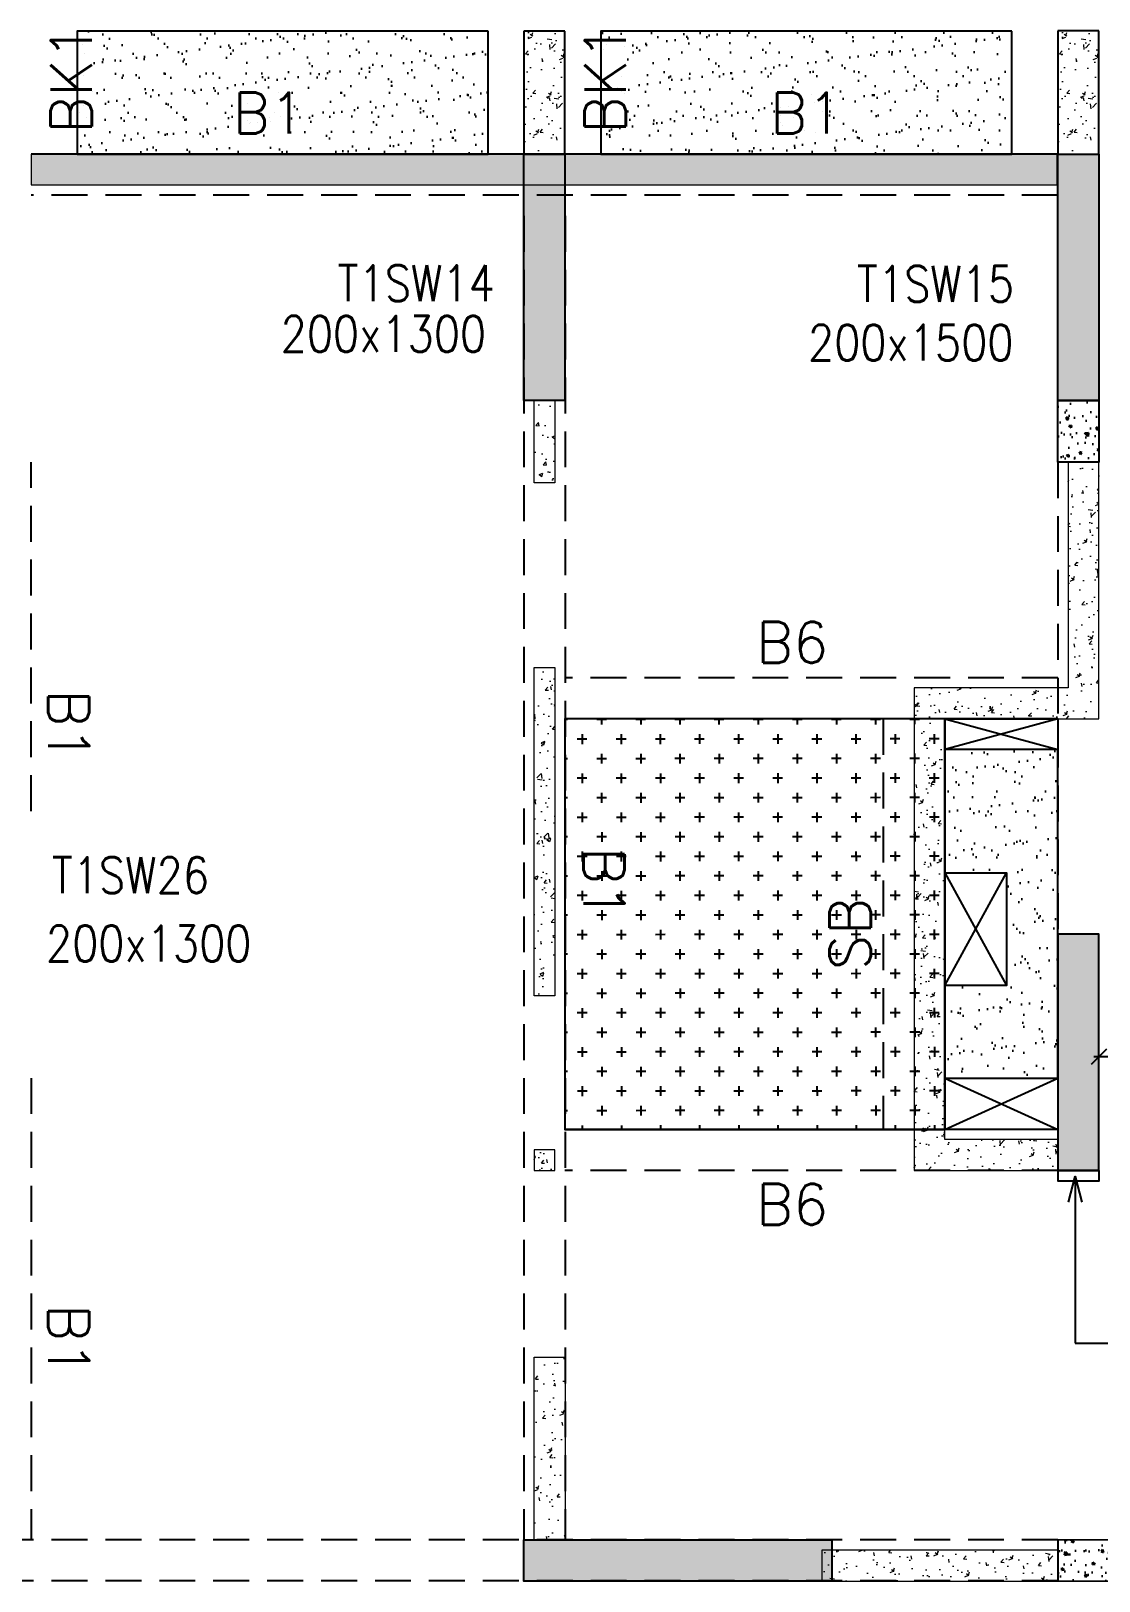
# Model space of a CAD drawing. Header units: millimetres. Extents: x 1078357 to 2594950, y -4969473 to -4636555.
# Drawn here: x 1844181 to 1849381, y -4654688 to -4647138 of the extents above; entities that cross this region are included whole.
import ezdxf

# ---------------------------------------------------------------- set-up
doc = ezdxf.new("R2010")
doc.units = ezdxf.units.MM
doc.header["$PDMODE"] = 35
for name, pattern in [('CONTINOUS', [0]), ('HIDDEN', [0.375, 0.25, -0.125]), ('New Retail block$0$CONTINOUS', [0])]:
    doc.linetypes.add(name, pattern=pattern)
doc.layers.get('0').update_dxf_attribs({"lineweight": 0})
doc.layers.get('Defpoints').update_dxf_attribs({"lineweight": 0})
for name, color, linetype, lineweight in [('A-_ANOTDIMA_D-', 6, 'Continuous', 13), ('COL. NO.', 30, 'Continuous', 25), ('COL. SIZE', 7, 'Continuous', 25), ('DIM', 9, 'Continuous', 25), ('HATCH', 8, 'Continuous', 30), ('RCC UPSTAND', 43, 'Continuous', 30), ('S-NON STR RCC WALL', 8, 'Continuous', 0)]:
    doc.layers.add(name, color=color, linetype=linetype, lineweight=lineweight)
for name, color, linetype in [('B-200x325', 201, 'HIDDEN'), ('B-200x650', 241, 'HIDDEN'), ('B-300xSLAB THK.', 151, 'Continuous'), ('BK1-200x650', 241, 'HIDDEN'), ('DROP SLAB', 8, 'Continuous'), ('NON STR. RCC WALL', 6, 'Continuous'), ('S-COLUMN_SHEAR WALL', 1, 'Continuous'), ('S-PROJECTION', 54, 'New Retail block$0$CONTINOUS'), ('SLAB FOLD', 8, 'Continuous')]:
    doc.layers.add(name, color=color, linetype=linetype)
doc.styles.add('Roman', font='romans')
doc.styles.add('ROMANS', font='romans.shx', dxfattribs={"width": 0.85})
doc.dimstyles.new('HARESH', dxfattribs={"dimtxt": 150, "dimasz": 75, "dimexe": 0, "dimexo": 0, "dimgap": 25, "dimtad": 1, "dimdec": 0, "dimdsep": 46, "dimtxsty": 'Roman', "dimblk": 'OBLIQUE', "dimcen": 225, "dimdle": 25, "dimclrd": 2, "dimclre": 2, "dimclrt": 7, "dimadec": 8, "dimazin": 1, "dimtfac": 1, "dimtdec": 0, "dimtmove": 0, "dimatfit": 0, "dimfxl": 1, "dimlwd": -1, "dimlwe": -1, "dimarcsym": 0})

# ---------------------------------------------------------------- blocks, each defined once
blk = doc.blocks.new('_Oblique')
at = {"color": 0, "linetype": 'ByBlock', "lineweight": -2}
blk.add_line((-0.5, -0.5), (0.5, 0.5), dxfattribs=at)
blk = doc.blocks.new('*D1461')
at = {"layer": 'Defpoints', "color": 0, "ltscale": 700, "transparency": 16777216}
for p in [(1849381.1, -4652135.2), (1849381.1, -4652537.2, 0), (1850055.8, -4652537.3, 0)]:
    blk.add_point(p, dxfattribs=at)
at = {"layer": 'DIM', "color": 2, "ltscale": 700, "transparency": 16777216}
for p, q in [((1850080.8, -4652135.2), (1849356.1, -4652135.2)), ((1849381.1, -4652537.2), (1849381.1, -4652135.2)), ((1850055.8, -4652537.3), (1850055.8, -4652135.2))]:
    blk.add_line(p, q, dxfattribs=at)
at = {"layer": 'DIM', "color": 2, "ltscale": 700, "transparency": 16777216, "xscale": 75, "yscale": 75, "zscale": 75, "rotation": 180}
blk.add_blockref('_Oblique', (1849381.1, -4652135.2), dxfattribs=at)
at = {"layer": 'DIM', "color": 2, "ltscale": 700, "transparency": 16777216, "xscale": 75, "yscale": 75, "zscale": 75}
blk.add_blockref('_Oblique', (1850055.8, -4652135.2), dxfattribs=at)
at = {"layer": 'DIM', "color": 7, "ltscale": 700, "transparency": 16777216, "insert": (1849718.5, -4652060.2), "char_height": 150, "attachment_point": 5, "style": 'Roman'}
blk.add_mtext('{\\H0.666667x;200x650}', dxfattribs=at)
blk = doc.blocks.new('G$CD63B60BD')
at = {"layer": 'COL. NO.', "linetype": 'Continuous', "style": 'ROMANS', "width": 0.85}
for s, p in [('T1SW14', (32968.3, 15184.3, -270.4)), ('T1SW15', (35497, 15180.5, -320.4)), ('T1SW26', (31576.7, 12300.6, -320.4))]:
    blk.add_text(s, height=175, dxfattribs=at).set_placement(p)
at = {"layer": 'COL. SIZE', "linetype": 'Continuous', "style": 'ROMANS', "width": 0.85}
for s, p in [('200x1300', (32690.7, 14936.9, -320.4)), ('200x1500', (35258.5, 14894.5, -320.4)), ('200x1300', (31547.7, 11967.5, -320.4))]:
    blk.add_text(s, height=175, dxfattribs=at).set_placement(p)

msp = doc.modelspace()

# ---------------------------------------------------------------- hatches: boundary and pattern name
at = {"layer": 'DROP SLAB'}
h = msp.add_hatch(dxfattribs=at)
h.set_pattern_fill('CROSS', color=8, scale=15, angle=0.03079)
h.set_pattern_definition([(180.03079016, (-1451735.6, 9389968.63), (-95.1987999, -95.3011726), [47.625, -142.875]), (270.03079016, (-1451759.43, 9389992.43), (95.3011726, -95.1987999), [47.625, -142.875])])
h.paths.add_polyline_path([(1848631, -4650488), (1846781.1, -4650488.2), (1846781.1, -4652488), (1848631, -4652487.9)])
at = {"layer": 'HATCH'}
h = msp.add_hatch(dxfattribs=at)
h.set_pattern_fill('AR-SAND', color=8, scale=3, angle=179.97015)
h.set_pattern_definition([(37.4701541, (-1045802.19, 9339832.47), (-4.7236114, 146.8264517), [0, -115.824, 0, -129.54, 0, -123.825]), (7.4701541, (-1045802.2, 9339832.47), (134.9689868, 214.9772528), [0, -62.484, 0, -104.394, 0, -40.005]), (327.4701541, (-1045895.92, 9339832.52), (237.2979035, 0.3075449), [0, -38.1, 0, -137.16, 0, -179.07]), (317.4701541, (-1045895.92, 9339832.52), (229.1017424, 66.759465), [0, -19.05, 0, -89.916, 0, -102.87])])
h.paths.add_polyline_path([(1846406.4, -4647137.8), (1844406.4, -4647137.8), (1844406.4, -4647737.8), (1846406.4, -4647737.8)])
h = msp.add_hatch(dxfattribs=at)
h.set_pattern_fill('AR-SAND', color=8, scale=3, angle=179.97015)
h.set_pattern_definition([(37.4701541, (-1048352.19, 9339832.47), (-4.7236114, 146.8264517), [0, -115.824, 0, -129.54, 0, -123.825]), (7.4701541, (-1048352.2, 9339832.47), (134.9689868, 214.9772528), [0, -62.484, 0, -104.394, 0, -40.005]), (327.4701541, (-1048445.92, 9339832.52), (237.2979035, 0.3075449), [0, -38.1, 0, -137.16, 0, -179.07]), (317.4701541, (-1048445.92, 9339832.52), (229.1017424, 66.759465), [0, -19.05, 0, -89.916, 0, -102.87])])
h.paths.add_polyline_path([(1848956.4, -4647137.8), (1846956.4, -4647137.8), (1846956.4, -4647737.8), (1848956.4, -4647737.8)])
h = msp.add_hatch(dxfattribs=at)
h.set_pattern_fill('AR-SAND', color=8, scale=3, angle=179.97015)
h.set_pattern_definition([(37.47015413, (-4280076.57, 23391890.03), (-4.72361136, 146.8264517), [0, -115.824, 0, -129.54, 0, -123.825]), (7.4701541, (-4280076.57, 23391890.03), (134.9689868, 214.9772528), [0, -62.484, 0, -104.394, 0, -40.005]), (327.47015413, (-4280170.3, 23391890.08), (237.29790347, 0.3075449), [0, -38.1, 0, -137.16, 0, -179.07]), (317.4701541, (-4280170.3, 23391890.08), (229.1017424, 66.759465), [0, -19.05, 0, -89.916, 0, -102.87])])
h.paths.add_polyline_path([(1849180.4, -4650637.7), (1848630.4, -4650637.7), (1848630.4, -4651237.7), (1848930.4, -4651237.7), (1848930.4, -4651787.7), (1848630.4, -4651787.7), (1848630.4, -4652237.7), (1849180.4, -4652237.7)])
at = {"layer": 'RCC UPSTAND'}
h = msp.add_hatch(dxfattribs=at)
h.set_pattern_fill('AR-CONC', color=8, scale=20, angle=90)
h.set_pattern_definition([(140, (-1358818.98, -7187682.21), (12.550427, 143.4520365), [15, -165]), (85, (-1358818.98, -7187682.21), (-150.438427, -27.7502667), [12, -132]), (190.4514445, (-1358817.93, -7187670.26), (-137.887998, 115.7017693), [12.7480384, -140.2284224]), (136.1842, (-1358858.98, -7187682.21), (33.103856, 213.448266), [22.5, -247.5]), (186.6356355, (-1358856.22, -7187664.43), (-194.82372, 186.932389), [19.122068, -210.342752]), (81.184164, (-1358858.98, -7187682.21), (-194.82372, 186.932389), [18, -198]), (111, (-1358848.98, -7187662.21), (80.523778, 119.3814104), [15, -165]), (56, (-1358848.98, -7187662.21), (-145.030009, 48.6630664), [12, -132]), (161.4514447, (-1358842.26, -7187652.26), (-64.5062306, 168.0444753), [12.748038, -140.2284224]), (127.5, (-1358818.975, -7187682.213), (-66.57877077, 2.43197106), [0, -130.4, 0, -134, 0, -132.5]), (97.5, (-1358818.975, -7187682.21), (-78.8823424, 52.6139075), [0, -76.4, 0, -127.4, 0, -50.5]), (57.5, (-1358818.975, -7187726.81), (4.51097435, 106.7644872), [0, -50, 0, -156, 0, -207]), (47.5, (-1358818.975, -7187746.81), (-20.0209965, 116.6372339), [0, -65, 0, -103.6, 0, -147])])
h.paths.add_polyline_path([(1849381.1, -4648937.7), (1849381.1, -4649237.7), (1849181.1, -4649237.7), (1849181.1, -4648937.7)])
h = msp.add_hatch(dxfattribs=at)
h.set_pattern_fill('AR-CONC', color=8, scale=20, angle=270)
h.set_pattern_definition([(320, (5061102, -2117845.11), (-12.550427, -143.4520365), [15, -165]), (265, (5061102, -2117845.11), (150.438427, 27.7502667), [12, -132]), (10.4514445, (5061100.96, -2117857.07), (137.887998, -115.7017693), [12.7480384, -140.2284224]), (316.1842, (5061142, -2117845.11), (-33.103856, -213.448266), [22.5, -247.5]), (6.6356355, (5061139.25, -2117862.9), (194.82372, -186.932389), [19.122068, -210.342752]), (261.184164, (5061142, -2117845.11), (194.82372, -186.932389), [18, -198]), (291, (5061132, -2117865.11), (-80.523778, -119.3814104), [15, -165]), (236, (5061132, -2117865.11), (145.030009, -48.6630664), [12, -132]), (341.4514447, (5061125.3, -2117875.06), (64.5062306, -168.0444753), [12.748038, -140.2284224]), (307.5, (5061102.004, -2117845.113), (66.57877077, -2.43197106), [0, -130.4, 0, -134, 0, -132.5]), (277.5, (5061102.004, -2117845.11), (78.8823424, -52.6139075), [0, -76.4, 0, -127.4, 0, -50.5]), (237.5, (5061102.004, -2117800.51), (-4.51097435, -106.7644872), [0, -50, 0, -156, 0, -207]), (227.5, (5061102, -2117780.51), (20.0209965, -116.6372339), [0, -65, 0, -103.6, 0, -147])])
h.paths.add_polyline_path([(1850506.1, -4654488.3), (1849181.1, -4654488), (1849181.1, -4654687.5), (1850506.1, -4654687.8)])
at = {"layer": 'S-COLUMN_SHEAR WALL', "lineweight": 25}
h = msp.add_hatch(color=1, dxfattribs=at)
h.dxf.hatch_style = 1
h.paths.add_polyline_path([(1846581.1, -4648937.8), (1846781.1, -4648937.8), (1846781.1, -4647737.8), (1846581.1, -4647737.8)])
at = {"layer": 'S-COLUMN_SHEAR WALL', "lineweight": 25, "extrusion": (-1.00316e-06, 2.11765e-11, 1)}
h = msp.add_hatch(color=1, dxfattribs=at)
h.dxf.hatch_style = 1
h.paths.add_polyline_path([(1849181.1, -4647737.8), (1849381.1, -4647737.8), (1849381.1, -4648937.8), (1849181.1, -4648937.8)])
h = msp.add_hatch(color=1, dxfattribs=at)
h.dxf.hatch_style = 1
h.paths.add_polyline_path([(1849181.1, -4652687.8), (1849381.1, -4652687.8), (1849381.1, -4651537.8), (1849181.1, -4651537.8)])
at = {"layer": 'S-COLUMN_SHEAR WALL', "lineweight": 25}
h = msp.add_hatch(color=1, dxfattribs=at)
h.dxf.hatch_style = 1
h.paths.add_polyline_path([(1846581.1, -4654487.8), (1848081.1, -4654487.8), (1848081.1, -4654687.8), (1846581.1, -4654687.8)])
at = {"layer": 'S-NON STR RCC WALL'}
h = msp.add_hatch(dxfattribs=at)
h.set_pattern_fill('AR-CONC', color=256, angle=180)
h.set_pattern_definition([(50, (-6687263.66, 32907950.42), (182.184669, -15.93908554), [19.05, -209.55]), (355, (-6687263.66, 32907950.42), (-35.2434214, 191.0568452), [15.24, -167.6405842]), (100.4514447, (-6687248.48, 32907949.1), (146.9412471, 175.1177519), [16.1900088, -178.0902446]), (46.1842, (-6687263.66, 32908001.22), (271.0790409, -42.0423279), [28.575, -314.325]), (96.6355576, (-6687241.08, 32907997.72), (237.404134, 247.4261246), [24.2850231, -267.1356082]), (351.1841512, (-6687263.66, 32908001.22), (237.404134, 247.4261246), [22.859967, -251.459732]), (21, (-6687238.26, 32907988.52), (151.61439127, -102.2651982), [19.05, -209.55]), (326, (-6687238.26, 32907988.52), (61.80202835, 184.1879661), [15.24, -167.64]), (71.451445, (-6687225.63, 32907980), (213.4164193, 81.9227689), [16.1900088, -178.0899376]), (37.5, (-6687263.665, 32907950.424), (3.08860325, 84.55503887), [0, -165.608, 0, -170.18, 0, -168.275]), (7.5, (-6687263.665, 32907950.42), (66.8196625, 100.18057482), [0, -97.028, 0, -161.798, 0, -64.135]), (327.5, (-6687320.31, 32907950.424), (135.59059517, -5.72874399), [0, -63.5, 0, -198.12, 0, -262.89]), (317.5, (-6687345.71, 32907950.42), (148.1291814, 25.42649103), [0, -82.55, 0, -131.572, 0, -186.69])])
h.paths.add_polyline_path([(1846781.1, -4647737.8), (1846781.1, -4647137.8), (1846581.1, -4647137.8), (1846581.1, -4647737.8), (1846781.1, -4647737.8)], is_closed=False)
h = msp.add_hatch(dxfattribs=at)
h.set_pattern_fill('AR-CONC', color=256, angle=180)
h.set_pattern_definition([(50, (-6684663.66, 32907950.42), (182.184669, -15.93908554), [19.05, -209.55]), (355, (-6684663.66, 32907950.42), (-35.2434214, 191.0568452), [15.24, -167.6405842]), (100.4514447, (-6684648.48, 32907949.1), (146.9412471, 175.1177519), [16.1900088, -178.0902446]), (46.1842, (-6684663.66, 32908001.22), (271.0790409, -42.0423279), [28.575, -314.325]), (96.6355576, (-6684641.08, 32907997.72), (237.404134, 247.4261246), [24.2850231, -267.1356082]), (351.1841512, (-6684663.66, 32908001.22), (237.404134, 247.4261246), [22.859967, -251.459732]), (21, (-6684638.26, 32907988.52), (151.61439127, -102.2651982), [19.05, -209.55]), (326, (-6684638.26, 32907988.52), (61.80202835, 184.1879661), [15.24, -167.64]), (71.451445, (-6684625.63, 32907980), (213.4164193, 81.9227689), [16.1900088, -178.0899376]), (37.5, (-6684663.665, 32907950.424), (3.08860325, 84.55503887), [0, -165.608, 0, -170.18, 0, -168.275]), (7.5, (-6684663.665, 32907950.42), (66.8196625, 100.18057482), [0, -97.028, 0, -161.798, 0, -64.135]), (327.5, (-6684720.31, 32907950.424), (135.59059517, -5.72874399), [0, -63.5, 0, -198.12, 0, -262.89]), (317.5, (-6684745.71, 32907950.42), (148.1291814, 25.42649103), [0, -82.55, 0, -131.572, 0, -186.69])])
h.paths.add_polyline_path([(1849381.1, -4647737.8), (1849381.1, -4647137.8), (1849181.1, -4647137.8), (1849181.1, -4647737.8), (1849381.1, -4647737.8)], is_closed=False)
h = msp.add_hatch(dxfattribs=at)
h.set_pattern_fill('AR-CONC', color=256)
h.set_pattern_definition([(50, (-5623938.83, 27938857.12), (182.184669, -15.93908554), [19.05, -209.55]), (355, (-5623938.83, 27938857.12), (-35.2434214, 191.0568452), [15.24, -167.6405842]), (100.4514447, (-5623923.65, 27938855.8), (146.9412471, 175.1177519), [16.1900088, -178.0902446]), (46.1842, (-5623938.83, 27938907.92), (271.0790409, -42.042328), [28.575, -314.325]), (96.6355576, (-5623916.24, 27938904.42), (237.404134, 247.4261246), [24.2850231, -267.1356082]), (351.1841512, (-5623938.83, 27938907.92), (237.404134, 247.4261246), [22.859967, -251.459732]), (21, (-5623913.43, 27938895.22), (151.6143913, -102.2651982), [19.05, -209.55]), (326, (-5623913.43, 27938895.22), (61.8020283, 184.1879661), [15.24, -167.64]), (71.451445, (-5623900.8, 27938886.7), (213.4164193, 81.9227689), [16.1900088, -178.0899376]), (37.5, (-5623938.834, 27938857.12), (3.08860325, 84.55503887), [0, -165.608, 0, -170.18, 0, -168.275]), (7.5, (-5623938.83, 27938857.12), (66.8196625, 100.18057482), [0, -97.028, 0, -161.798, 0, -64.135]), (327.5, (-5623995.476, 27938857.12), (135.59059517, -5.72874399), [0, -63.5, 0, -198.12, 0, -262.89]), (317.5, (-5624020.88, 27938857.12), (148.1291814, 25.42649103), [0, -82.55, 0, -131.572, 0, -186.69])])
h.paths.add_polyline_path([(1849178.4, -4647737.8), (1844181.3, -4647737.8), (1844181.3, -4647887.8), (1849178.4, -4647887.8)])
h = msp.add_hatch(dxfattribs=at)
h.set_pattern_fill('AR-CONC', color=256, angle=180)
h.set_pattern_definition([(50, (1846694.62, -4749442.22), (182.18467, -15.93909), [19.05, -209.55]), (355, (1846694.62, -4749442.22), (-35.24342, 191.05685), [15.24, -167.6406]), (100.45144, (1846709.8, -4749443.55), (146.94125, 175.11775), [16.19, -178.09024]), (46.1842, (1846694.62, -4749391.42), (271.07904, -42.04233), [28.575, -314.325]), (96.63556, (1846717.2, -4749394.93), (237.4041, 247.4261), [24.285, -267.1356]), (351.18415, (1846694.62, -4749391.42), (237.4041, 247.4261), [22.86, -251.4597]), (21, (1846720.02, -4749404.12), (151.6144, -102.2652), [19.05, -209.55]), (326, (1846720.02, -4749404.12), (61.80203, 184.18797), [15.24, -167.64]), (71.45144, (1846732.65, -4749412.65), (213.41642, 81.92277), [16.19, -178.08994]), (37.5, (1846694.62, -4749442.225), (3.088603, 84.55504), [0, -165.608, 0, -170.18, 0, -168.275]), (7.5, (1846694.62, -4749442.225), (66.81966, 100.180575), [0, -97.028, 0, -161.798, 0, -64.135]), (327.5, (1846637.976, -4749442.225), (135.590595, -5.728744), [0, -63.5, 0, -198.12, 0, -262.89]), (317.5, (1846612.58, -4749442.22), (148.12918, 25.42649), [0, -82.55, 0, -131.572, 0, -186.69])])
h.paths.add_polyline_path([(1846631.4, -4648937.8), (1846731.4, -4648937.8), (1846731.4, -4649337.8), (1846631.4, -4649337.8)])
h = msp.add_hatch(dxfattribs=at)
h.set_pattern_fill('AR-CONC', color=256)
h.set_pattern_definition([(50, (-4526714.12, 23254837.94), (182.184669, -15.9390855), [19.05, -209.55]), (355, (-4526714.12, 23254837.94), (-35.2434214, 191.0568452), [15.24, -167.6405842]), (100.4514447, (-4526698.94, 23254836.6), (146.9412471, 175.1177519), [16.1900088, -178.0902446]), (46.1842, (-4526714.12, 23254888.74), (271.0790409, -42.042328), [28.575, -314.325]), (96.6355576, (-4526691.53, 23254885.23), (237.404134, 247.4261246), [24.2850231, -267.1356082]), (351.1841512, (-4526714.12, 23254888.74), (237.404134, 247.4261246), [22.859967, -251.459732]), (21, (-4526688.72, 23254876.04), (151.6143913, -102.2651982), [19.05, -209.55]), (326, (-4526688.72, 23254876.04), (61.8020283, 184.1879661), [15.24, -167.64]), (71.451445, (-4526676.08, 23254867.51), (213.4164193, 81.9227689), [16.1900088, -178.0899376]), (37.5, (-4526714.12, 23254837.935), (3.08860325, 84.55503887), [0, -165.608, 0, -170.18, 0, -168.275]), (7.5, (-4526714.12, 23254837.935), (66.8196625, 100.18057482), [0, -97.028, 0, -161.798, 0, -64.135]), (327.5, (-4526770.76, 23254837.935), (135.59059517, -5.728744), [0, -63.5, 0, -198.12, 0, -262.89]), (317.5, (-4526796.16, 23254837.94), (148.1291814, 25.42649103), [0, -82.55, 0, -131.572, 0, -186.69])])
h.paths.add_polyline_path([(1848481.3, -4650337.8), (1848481.3, -4652687.8), (1849181.3, -4652687.8), (1849181.3, -4652537.8), (1848631.3, -4652537.8), (1848631.3, -4650487.8), (1849381.3, -4650487.8), (1849381.3, -4649237.7), (1849231.3, -4649237.7), (1849231.3, -4650337.8)])
h = msp.add_hatch(dxfattribs=at)
h.set_pattern_fill('AR-CONC', color=256, angle=180)
h.set_pattern_definition([(50, (2943919.33, -9433461.41), (182.184669, -15.9390855), [19.05, -209.55]), (355, (2943919.33, -9433461.41), (-35.2434214, 191.056845), [15.24, -167.640584]), (100.4514447, (2943934.52, -9433462.74), (146.941247, 175.117752), [16.190009, -178.0902446]), (46.1842, (2943919.33, -9433410.61), (271.079041, -42.042328), [28.575, -314.325]), (96.6355576, (2943941.92, -9433414.12), (237.404134, 247.426125), [24.285023, -267.135608]), (351.184151, (2943919.33, -9433410.6), (237.404134, 247.426125), [22.859967, -251.459732]), (21, (2943944.73, -9433423.31), (151.6143913, -102.265198), [19.05, -209.55]), (326, (2943944.73, -9433423.31), (61.802028, 184.187966), [15.24, -167.64]), (71.451445, (2943957.37, -9433431.83), (213.416419, 81.922769), [16.190009, -178.0899376]), (37.5, (2943919.334, -9433461.41), (3.08860325, 84.5550389), [0, -165.608, 0, -170.18, 0, -168.275]), (7.5, (2943919.33, -9433461.41), (66.8196625, 100.1805748), [0, -97.028, 0, -161.798, 0, -64.135]), (327.5, (2943862.69, -9433461.41), (135.5905952, -5.728744), [0, -63.5, 0, -198.12, 0, -262.89]), (317.5, (2943837.29, -9433461.41), (148.1291814, 25.426491), [0, -82.55, 0, -131.572, 0, -186.69])])
h.paths.add_polyline_path([(1846631.4, -4650237.8), (1846731.4, -4650237.8), (1846731.4, -4651837.8), (1846631.4, -4651837.8)])
h = msp.add_hatch(dxfattribs=at)
h.set_pattern_fill('AR-CONC', color=256, angle=180)
h.set_pattern_definition([(50, (2943906.12, -9434826.08), (182.184669, -15.9390855), [19.05, -209.55]), (355, (2943906.12, -9434826.08), (-35.2434214, 191.056845), [15.24, -167.640584]), (100.4514447, (2943921.3, -9434827.4), (146.941247, 175.117752), [16.190009, -178.0902446]), (46.1842, (2943906.12, -9434775.28), (271.079041, -42.042328), [28.575, -314.325]), (96.6355576, (2943928.7, -9434778.78), (237.404134, 247.426125), [24.285023, -267.135608]), (351.184151, (2943906.12, -9434775.28), (237.404134, 247.426125), [22.859967, -251.459732]), (21, (2943931.52, -9434787.98), (151.6143913, -102.265198), [19.05, -209.55]), (326, (2943931.52, -9434787.98), (61.802028, 184.187966), [15.24, -167.64]), (71.451445, (2943944.15, -9434796.5), (213.416419, 81.922769), [16.190009, -178.0899376]), (37.5, (2943906.12, -9434826.077), (3.08860325, 84.5550389), [0, -165.608, 0, -170.18, 0, -168.275]), (7.5, (2943906.12, -9434826.08), (66.8196625, 100.1805748), [0, -97.028, 0, -161.798, 0, -64.135]), (327.5, (2943849.48, -9434826.077), (135.5905952, -5.728744), [0, -63.5, 0, -198.12, 0, -262.89]), (317.5, (2943824.08, -9434826.08), (148.1291814, 25.426491), [0, -82.55, 0, -131.572, 0, -186.69])])
h.paths.add_polyline_path([(1846631.4, -4652687.8), (1846731.4, -4652687.8), (1846731.4, -4652587.8), (1846631.4, -4652587.8)])
h = msp.add_hatch(dxfattribs=at)
h.set_pattern_fill('AR-CONC', color=256, angle=180)
h.set_pattern_definition([(50, (-5604903.58, 27938857.12), (182.184669, -15.93908554), [19.05, -209.55]), (355, (-5604903.58, 27938857.12), (-35.2434214, 191.0568452), [15.24, -167.6405842]), (100.4514447, (-5604888.4, 27938855.79), (146.9412471, 175.1177519), [16.1900088, -178.0902446]), (46.1842, (-5604903.58, 27938907.92), (271.0790409, -42.042328), [28.575, -314.325]), (96.6355576, (-5604881, 27938904.4), (237.404134, 247.4261246), [24.2850231, -267.1356082]), (351.1841512, (-5604903.58, 27938907.92), (237.404134, 247.4261246), [22.859967, -251.459732]), (21, (-5604878.18, 27938895.22), (151.6143913, -102.2651982), [19.05, -209.55]), (326, (-5604878.18, 27938895.22), (61.8020283, 184.1879661), [15.24, -167.64]), (71.451445, (-5604865.54, 27938886.7), (213.4164193, 81.9227689), [16.1900088, -178.0899376]), (37.5, (-5604903.58, 27938857.115), (3.08860325, 84.55503887), [0, -165.608, 0, -170.18, 0, -168.275]), (7.5, (-5604903.58, 27938857.115), (66.8196625, 100.18057482), [0, -97.028, 0, -161.798, 0, -64.135]), (327.5, (-5604960.22, 27938857.115), (135.59059517, -5.72874399), [0, -63.5, 0, -198.12, 0, -262.89]), (317.5, (-5604985.62, 27938857.12), (148.1291814, 25.42649103), [0, -82.55, 0, -131.572, 0, -186.69])])
h.paths.add_polyline_path([(1846631.4, -4653597.8), (1846781.3, -4653597.8), (1846781.3, -4654487.7), (1846631.4, -4654487.7)])
h = msp.add_hatch(dxfattribs=at)
h.set_pattern_fill('AR-CONC', color=256)
h.set_pattern_definition([(50, (-4526714.12, 23254837.94), (182.184669, -15.9390855), [19.05, -209.55]), (355, (-4526714.12, 23254837.94), (-35.2434214, 191.0568452), [15.24, -167.6405842]), (100.4514447, (-4526698.94, 23254836.6), (146.9412471, 175.1177519), [16.1900088, -178.0902446]), (46.1842, (-4526714.12, 23254888.74), (271.0790409, -42.042328), [28.575, -314.325]), (96.6355576, (-4526691.53, 23254885.23), (237.404134, 247.4261246), [24.2850231, -267.1356082]), (351.1841512, (-4526714.12, 23254888.74), (237.404134, 247.4261246), [22.859967, -251.459732]), (21, (-4526688.72, 23254876.04), (151.6143913, -102.2651982), [19.05, -209.55]), (326, (-4526688.72, 23254876.04), (61.8020283, 184.1879661), [15.24, -167.64]), (71.451445, (-4526676.08, 23254867.51), (213.4164193, 81.9227689), [16.1900088, -178.0899376]), (37.5, (-4526714.12, 23254837.935), (3.08860325, 84.55503887), [0, -165.608, 0, -170.18, 0, -168.275]), (7.5, (-4526714.12, 23254837.935), (66.8196625, 100.18057482), [0, -97.028, 0, -161.798, 0, -64.135]), (327.5, (-4526770.76, 23254837.935), (135.59059517, -5.728744), [0, -63.5, 0, -198.12, 0, -262.89]), (317.5, (-4526796.16, 23254837.94), (148.1291814, 25.42649103), [0, -82.55, 0, -131.572, 0, -186.69])])
h.paths.add_polyline_path([(1849181.3, -4654537.8), (1848031.4, -4654537.8), (1848031.4, -4654687.8), (1849181.3, -4654687.8)])

# ---------------------------------------------------------------- linework, layer by layer
at = {"layer": 'B-200x325', "ltscale": 700}
for p, q in [((1849181.1, -4650288.2, 0), (1846781.1, -4650288.2, 0)), ((1849180.9, -4652688, 0), (1846781.1, -4652687.9, 0))]:
    msp.add_line(p, q, dxfattribs=at)
at = {"layer": 'B-200x325', "linetype": 'Continuous', "ltscale": 700}
for p, q in [((1849181.1, -4650488.2, 0), (1846781.1, -4650488.2, 0)), ((1849180.9, -4652488, 0), (1846781.1, -4652487.9, 0))]:
    msp.add_line(p, q, dxfattribs=at)
at = {"layer": 'B-200x650', "linetype": 'CONTINOUS', "ltscale": 700}
for p, q in [((1846781.1, -4647137.8, 0), (1846581.1, -4647137.8, 0)), ((1846581.1, -4647137.8, 0), (1846581.1, -4647737.8, 0)), ((1846781.1, -4647737.8, 0), (1846781.1, -4647137.8, 0)), ((1849381.1, -4647137.7, 0), (1849181.1, -4647137.7, 0)), ((1849181.1, -4647137.7, 0), (1849181.1, -4647737.7, 0)), ((1849381.1, -4647737.7, 0), (1849381.1, -4647137.7, 0)), ((1849181.4, -4647737.8, 0), (1844181.4, -4647737.8, 0))]:
    msp.add_line(p, q, dxfattribs=at)
at = {"layer": 'B-200x650', "linetype": 'HIDDEN', "ltscale": 700}
for p, q in [((1849181.4, -4647937.8, 0), (1844181.4, -4647937.8, 0)), ((1846581.3, -4648037.8, 0), (1846581.3, -4654487.7, 0)), ((1846781.3, -4648037.8, 0), (1846781.3, -4654487.7, 0)), ((1844181.4, -4650937.7, 0), (1844181.4, -4649237.7, 0)), ((1849181.4, -4649237.7, 0), (1849181.4, -4651737.8, 0)), ((1844181.4, -4652237.8, 0), (1844181.4, -4654487.7, 0)), ((1849181.3, -4654487.7, 0), (1838324.7, -4654487.7, 0)), ((1849181.3, -4654687.7, 0), (1838324.7, -4654687.7, 0))]:
    msp.add_line(p, q, dxfattribs=at)
at = {"layer": 'B-300xSLAB THK.', "linetype": 'HIDDEN', "ltscale": 700}
msp.add_line((1848331.1, -4650487.8, 0), (1848331.1, -4652487.6, 0), dxfattribs=at)
at = {"layer": 'B-300xSLAB THK.', "linetype": 'ByBlock', "ltscale": 700}
msp.add_line((1848631.1, -4650487.8, 0), (1848631.1, -4652487.6, 0), dxfattribs=at)
at = {"layer": 'BK1-200x650', "linetype": 'Continuous', "ltscale": 700, "elevation": 0}
msp.add_lwpolyline([(1849381.4, -4652687.8), (1849181.4, -4652687.8), (1849181.4, -4652738), (1849381.4, -4652738)], close=True, dxfattribs=at)
at = {"layer": 'DROP SLAB', "color": 3, "linetype": 'CONTINOUS', "ltscale": 500}
for p, q in [((1849180.7, -4650487.8, 0), (1848630.7, -4650637.8, 0)), ((1848631.5, -4650488, 0), (1849180.7, -4650637.8, 0)), ((1848631, -4651237.7, 0), (1848931, -4651787.7, 0)), ((1848631, -4651787.7, 0), (1848931, -4651237.7, 0)), ((1848631.1, -4652237.8, 0), (1849181, -4652487.8, 0)), ((1848631.1, -4652487.8, 0), (1849181.1, -4652237.8, 0))]:
    msp.add_line(p, q, dxfattribs=at)
at = {"layer": 'DROP SLAB', "color": 3, "linetype": 'CONTINOUS', "ltscale": 500, "elevation": 0}
for points in [[(1848631, -4650488), (1846781.1, -4650488.2), (1846781.1, -4652488), (1848631, -4652487.9)], [(1848630.7, -4650488), (1849180.7, -4650488), (1849180.7, -4650637.8), (1848630.7, -4650637.8)], [(1848631, -4651237.7), (1848931, -4651237.7), (1848931, -4651787.7), (1848631, -4651787.7)], [(1848631.1, -4652237.8), (1849181, -4652237.8), (1849181, -4652487.8), (1848631.1, -4652487.8)]]:
    msp.add_lwpolyline(points, close=True, dxfattribs=at)
at = {"layer": 'NON STR. RCC WALL', "elevation": 0}
for points in [[(1849381.1, -4648937.7), (1849381.1, -4649237.7), (1849181.1, -4649237.7), (1849181.1, -4648937.7)], [(1850506.1, -4654488.3), (1849181.1, -4654488), (1849181.1, -4654687.5), (1850506.1, -4654687.8)]]:
    msp.add_lwpolyline(points, close=True, dxfattribs=at)
at = {"layer": 'S-COLUMN_SHEAR WALL', "color": 1, "lineweight": 25, "elevation": 0}
for points in [[(1846581.1, -4647737.8), (1846781.1, -4647737.8), (1846781.1, -4648937.9), (1846581.1, -4648937.9)], [(1846581.1, -4654487.8), (1848081.1, -4654487.8), (1848081.1, -4654687.8), (1846581.1, -4654687.8)]]:
    msp.add_lwpolyline(points, close=True, dxfattribs=at)
at = {"layer": 'S-COLUMN_SHEAR WALL', "color": 1, "lineweight": 25, "extrusion": (-1.00316e-06, 2.11765e-11, 1), "elevation": -1.9}
for points in [[(1849181.1, -4647737.8), (1849381.1, -4647737.8), (1849381.1, -4648937.7), (1849181.1, -4648937.7)], [(1849181.1, -4652687.8), (1849381.1, -4652687.8), (1849381.1, -4651537.8), (1849181.1, -4651537.8)]]:
    msp.add_lwpolyline(points, close=True, dxfattribs=at)
at = {"layer": 'S-NON STR RCC WALL', "elevation": 0}
for points in [[(1849178.4, -4647737.8), (1844181.3, -4647737.8), (1844181.3, -4647887.8), (1849178.4, -4647887.8)], [(1846631.4, -4648937.8), (1846731.4, -4648937.8), (1846731.4, -4649337.8), (1846631.4, -4649337.8)], [(1848481.3, -4650337.8), (1848481.3, -4652687.8), (1849181.3, -4652687.8), (1849181.3, -4652537.8), (1848631.3, -4652537.8), (1848631.3, -4650487.8), (1849381.3, -4650487.8), (1849381.3, -4649237.7), (1849231.3, -4649237.7), (1849231.3, -4650337.8)]]:
    msp.add_lwpolyline(points, close=True, dxfattribs=at)
at = {"layer": 'S-NON STR RCC WALL', "ltscale": 700, "elevation": 0}
for points in [[(1846631.4, -4650237.8), (1846731.4, -4650237.8), (1846731.4, -4651837.8), (1846631.4, -4651837.8)], [(1846631.4, -4652687.8), (1846731.4, -4652687.8), (1846731.4, -4652587.8), (1846631.4, -4652587.8)], [(1846631.4, -4653597.8), (1846781.3, -4653597.8), (1846781.3, -4654487.7), (1846631.4, -4654487.7)], [(1849181.3, -4654537.8), (1848031.4, -4654537.8), (1848031.4, -4654687.8), (1849181.3, -4654687.8)]]:
    msp.add_lwpolyline(points, close=True, dxfattribs=at)
at = {"layer": 'S-PROJECTION', "elevation": 0}
for points in [[(1846406.4, -4647137.8), (1844406.4, -4647137.8), (1844406.4, -4647737.8), (1846406.4, -4647737.8)], [(1848956.4, -4647137.8), (1846956.4, -4647137.8), (1846956.4, -4647737.8), (1848956.4, -4647737.8)]]:
    msp.add_lwpolyline(points, close=True, dxfattribs=at)
at = {"layer": 'SLAB FOLD', "color": 8, "ltscale": 1000, "elevation": 0}
msp.add_lwpolyline([(1849180.4, -4650637.7), (1848630.4, -4650637.7), (1848630.4, -4651237.7), (1848930.4, -4651237.7), (1848930.4, -4651787.7), (1848630.4, -4651787.7), (1848630.4, -4652237.7), (1849180.4, -4652237.7), (1849180.4, -4650637.7)], dxfattribs=at)

# ---------------------------------------------------------------- block references
at = {"layer": 'A-_ANOTDIMA_D-', "color": 2, "ltscale": 700}
msp.add_blockref('G$CD63B60BD', (1812706.1, -4663637.8, 0), dxfattribs=at)

# ---------------------------------------------------------------- texts
at = {"layer": 'B-200x325', "linetype": 'Continuous', "ltscale": 700, "style": 'ROMANS'}
for p in [(1847711.6, -4650216, -2.7), (1847711.6, -4652953.2, -2.7)]:
    msp.add_text('B6', height=200, rotation=0.00055, dxfattribs=at).set_placement(p)
at = {"layer": 'B-200x650', "linetype": 'CONTINOUS', "ltscale": 700, "style": 'ROMANS'}
for p in [(1844476.7, -4647637.4, 50), (1847076.7, -4647637.4, 50)]:
    msp.add_text('BK1', height=200, rotation=90, dxfattribs=at).set_placement(p)
at = {"layer": 'B-200x650', "linetype": 'HIDDEN', "ltscale": 500, "style": 'ROMANS'}
for rotation, p in [(359.99906, (1845163.1, -4647637.4, -2.7)), (359.99906, (1847780.4, -4647637.4, -2.7)), (269.99906, (1844264.5, -4650345.4, -2.7)), (269.99906, (1846871.8, -4651112.7, -2.7)), (269.99906, (1844264.5, -4653339.7, -2.7))]:
    msp.add_text('B1', height=200, rotation=rotation, dxfattribs=at).set_placement(p)
at = {"layer": 'B-300xSLAB THK.', "linetype": 'Continuous', "ltscale": 700, "style": 'ROMANS'}
msp.add_text('SB', height=200, rotation=90.00094, dxfattribs=at).set_placement((1848269.7, -4651712.4, -2.7))

# ---------------------------------------------------------------- dimensions: what is measured, and where the dimension line sits
at = {"layer": 'DIM', "ltscale": 700}
dim = msp.add_linear_dim(base=(1849381.1, -4652135.2, 0), p1=(1850055.8, -4652537.3, 0), p2=(1849381.1, -4652537.2, 0), text='{\\H0.666667x;200x650}', dimstyle='HARESH', override={"dimtxsty": 'Roman', "dimtmove": 1}, dxfattribs=at)
dim.commit()
dim.dimension.update_dxf_attribs({"geometry": '*D1461', "text_midpoint": (1849718.5, -4652060.2, 0)})

# ---------------------------------------------------------------- leaders
at = {"layer": 'BK1-200x650', "linetype": 'Continuous', "ltscale": 700}
msp.add_leader([(1849264.9, -4652718.1, 0), (1849264.9, -4653529.5, 0), (1849523.7, -4653529.5, 0)], dimstyle='HARESH', override={"dimasz": 125, "dimgap": 25, "dimtad": 0, "dimldrblk": 'Open30'}, dxfattribs=at)

doc.saveas('drawing.dxf')
